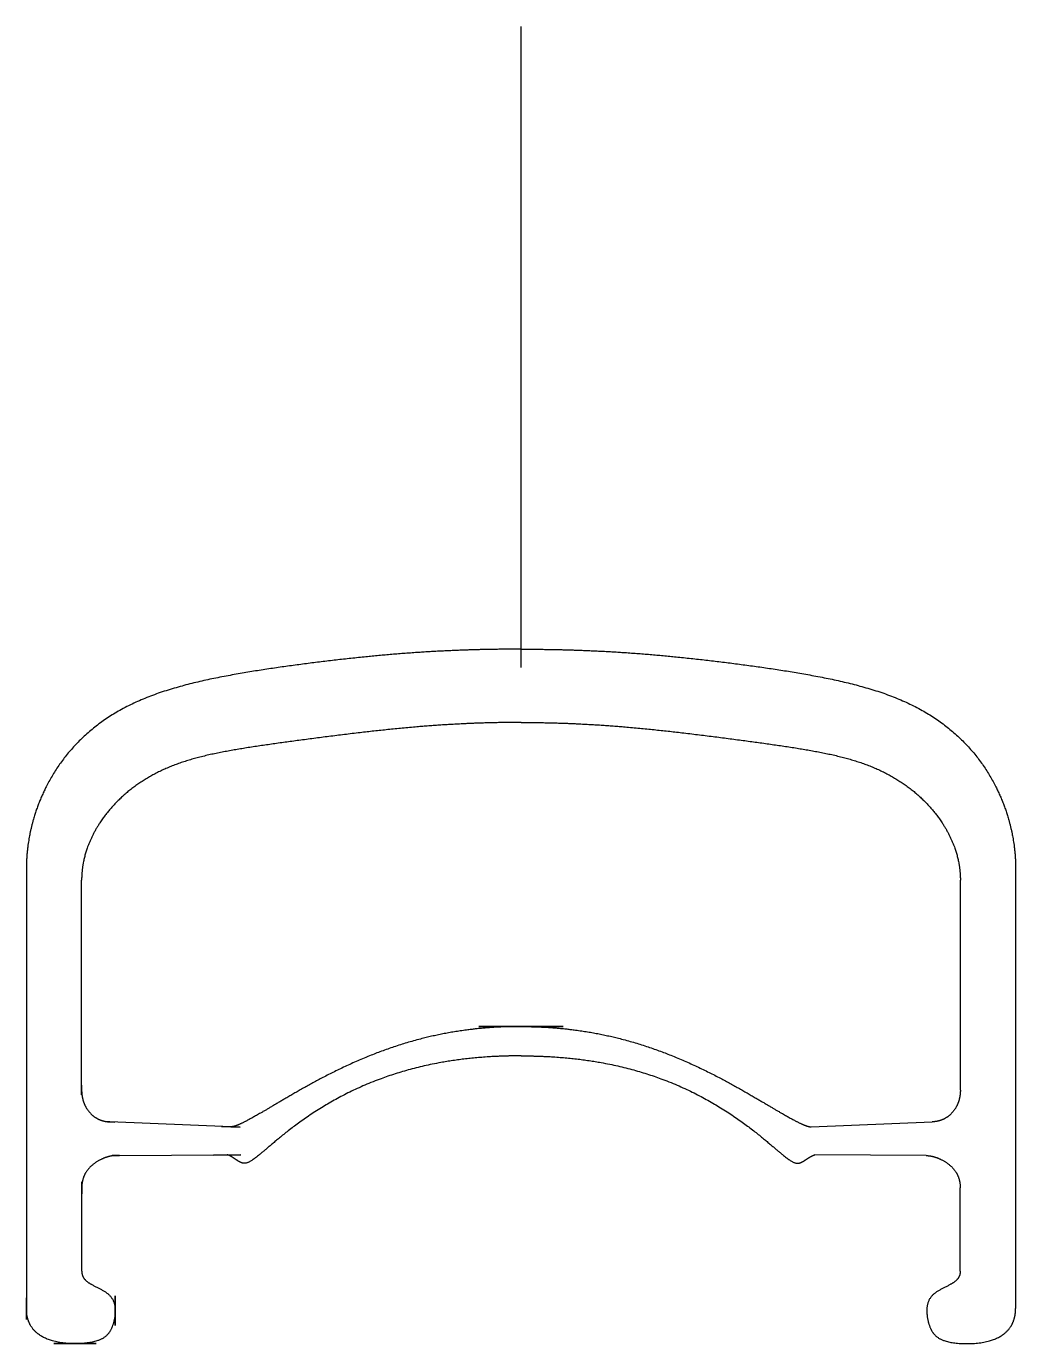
# Model space of a CAD drawing. Header units: millimetres. Extents: x -13.5 to 13.5, y -16 to 20.
import ezdxf

# ---------------------------------------------------------------- set-up
doc = ezdxf.new("R2010")
doc.units = ezdxf.units.MM
doc.layers.get('0').update_dxf_attribs({"linetype": 'CONTINUOUS'})

msp = doc.modelspace()

# ---------------------------------------------------------------- linework, layer by layer
for p, q in [((0, 2.5), (0, 20)), ((-13.5, -3), (-13.5, -15)), ((13.5, -3), (13.5, -15)), ((-11.991, -9.033), (-11.991, -3.3)), ((11.991, -9.033), (11.991, -3.3)), ((-7.918, -10.036), (-11.22, -9.901)), ((7.918, -10.036), (11.22, -9.901)), ((-11.057, -10.822), (-8.02, -10.804)), ((11.057, -10.822), (8.02, -10.804)), ((-11.987, -13.978), (-11.987, -11.7)), ((11.987, -13.978), (11.987, -11.7))]:
    msp.add_line(p, q)
for points in [[(1.148, -7.3), (-1.148, -7.3)], [(-11.991, -8.9), (-11.991, -9.166)], [(-11.352, -9.896), (-11.089, -9.907)], [(-7.664, -10.047), (-8.171, -10.026)], [(-10.958, -10.821), (-11.156, -10.822)], [(-7.645, -10.802), (-8.395, -10.806)], [(-11.987, -11.537), (-11.987, -11.863)], [(-13.5, -15.3), (-13.5, -14.7)], [(-11.075, -14.65), (-11.075, -15.462)], [(-11.599, -15.955), (-12.747, -15.955)]]:
    msp.add_lwpolyline(points, close=True)
for points in [[(0, 3), (-0.428, 3), (-1.254, 2.991), (-2.408, 2.95), (-3.802, 2.847), (-5.428, 2.668), (-7.061, 2.45), (-8.758, 2.162), (-10.449, 1.704), (-11.838, 0.866), (-12.831, -0.299), (-13.292, -1.378), (-13.462, -2.196), (-13.5, -2.733), (-13.5, -3)], [(0, 3), (0.428, 3), (1.254, 2.991), (2.408, 2.95), (3.802, 2.847), (5.428, 2.668), (7.061, 2.45), (8.758, 2.162), (10.449, 1.704), (11.838, 0.866), (12.831, -0.299), (13.292, -1.378), (13.462, -2.196), (13.5, -2.733), (13.5, -3)], [(0, 1), (-0.384, 1), (-1.134, 0.99), (-2.209, 0.942), (-3.547, 0.827), (-5.094, 0.639), (-6.546, 0.449), (-7.922, 0.251), (-9.213, -0.001), (-10.361, -0.514), (-11.28, -1.308), (-11.763, -2.086), (-11.95, -2.692), (-11.991, -3.097), (-11.991, -3.3)], [(0, 1), (0.384, 1), (1.134, 0.99), (2.209, 0.942), (3.547, 0.827), (5.094, 0.639), (6.546, 0.449), (7.922, 0.251), (9.213, -0.001), (10.361, -0.514), (11.28, -1.308), (11.763, -2.086), (11.95, -2.692), (11.991, -3.097), (11.991, -3.3)], [(0, -7.3), (-0.296, -7.3), (-0.875, -7.317), (-1.703, -7.396), (-2.729, -7.597), (-3.878, -7.971), (-4.892, -8.414), (-5.764, -8.873), (-6.487, -9.294), (-7.058, -9.636), (-7.482, -9.878), (-7.715, -9.99), (-7.837, -10.03), (-7.895, -10.037), (-7.918, -10.036)], [(0, -7.3), (0.296, -7.3), (0.875, -7.317), (1.703, -7.396), (2.729, -7.597), (3.878, -7.971), (4.892, -8.414), (5.764, -8.873), (6.487, -9.294), (7.058, -9.636), (7.482, -9.878), (7.715, -9.99), (7.837, -10.03), (7.895, -10.037), (7.918, -10.036)], [(0, -8.1), (-0.311, -8.1), (-0.914, -8.116), (-1.767, -8.187), (-2.8, -8.372), (-3.919, -8.725), (-4.869, -9.158), (-5.654, -9.625), (-6.282, -10.078), (-6.762, -10.474), (-7.11, -10.777), (-7.345, -10.968), (-7.501, -11.046), (-7.617, -11.034), (-7.728, -10.967), (-7.847, -10.883), (-7.935, -10.83), (-7.986, -10.809), (-8.01, -10.804), (-8.02, -10.804)], [(0, -8.1), (0.311, -8.1), (0.914, -8.116), (1.767, -8.187), (2.8, -8.372), (3.919, -8.725), (4.869, -9.158), (5.654, -9.625), (6.282, -10.078), (6.762, -10.474), (7.11, -10.777), (7.345, -10.968), (7.501, -11.046), (7.617, -11.034), (7.728, -10.967), (7.847, -10.883), (7.935, -10.83), (7.986, -10.809), (8.01, -10.804), (8.02, -10.804)], [(-11.991, -9.033), (-11.991, -9.092), (-11.984, -9.205), (-11.95, -9.362), (-11.867, -9.546), (-11.709, -9.734), (-11.543, -9.84), (-11.392, -9.886), (-11.28, -9.899), (-11.22, -9.901)], [(11.991, -9.033), (11.991, -9.092), (11.984, -9.205), (11.95, -9.362), (11.867, -9.546), (11.709, -9.734), (11.543, -9.84), (11.392, -9.886), (11.28, -9.899), (11.22, -9.901)], [(-11.057, -10.822), (-11.101, -10.822), (-11.191, -10.83), (-11.336, -10.864), (-11.538, -10.95), (-11.775, -11.119), (-11.917, -11.308), (-11.974, -11.488), (-11.987, -11.626), (-11.987, -11.7)], [(11.057, -10.822), (11.101, -10.822), (11.191, -10.83), (11.336, -10.864), (11.538, -10.95), (11.775, -11.119), (11.917, -11.308), (11.974, -11.488), (11.987, -11.626), (11.987, -11.7)], [(-11.987, -13.978), (-11.987, -14.038), (-11.966, -14.146), (-11.87, -14.273), (-11.639, -14.386), (-11.315, -14.528), (-11.086, -14.745), (-11.048, -15.081), (-11.118, -15.43), (-11.228, -15.691), (-11.43, -15.858), (-11.763, -15.944), (-12.249, -15.974), (-12.74, -15.922), (-13.117, -15.773), (-13.36, -15.551), (-13.458, -15.337), (-13.492, -15.17), (-13.5, -15.057), (-13.5, -15)], [(11.987, -13.978), (11.987, -14.038), (11.966, -14.146), (11.87, -14.273), (11.639, -14.386), (11.315, -14.528), (11.086, -14.745), (11.048, -15.081), (11.118, -15.43), (11.228, -15.691), (11.43, -15.858), (11.763, -15.944), (12.249, -15.974), (12.74, -15.922), (13.117, -15.773), (13.36, -15.551), (13.458, -15.337), (13.492, -15.17), (13.5, -15.057), (13.5, -15)]]:
    msp.add_open_spline(points, degree=5)

doc.saveas('drawing.dxf')
